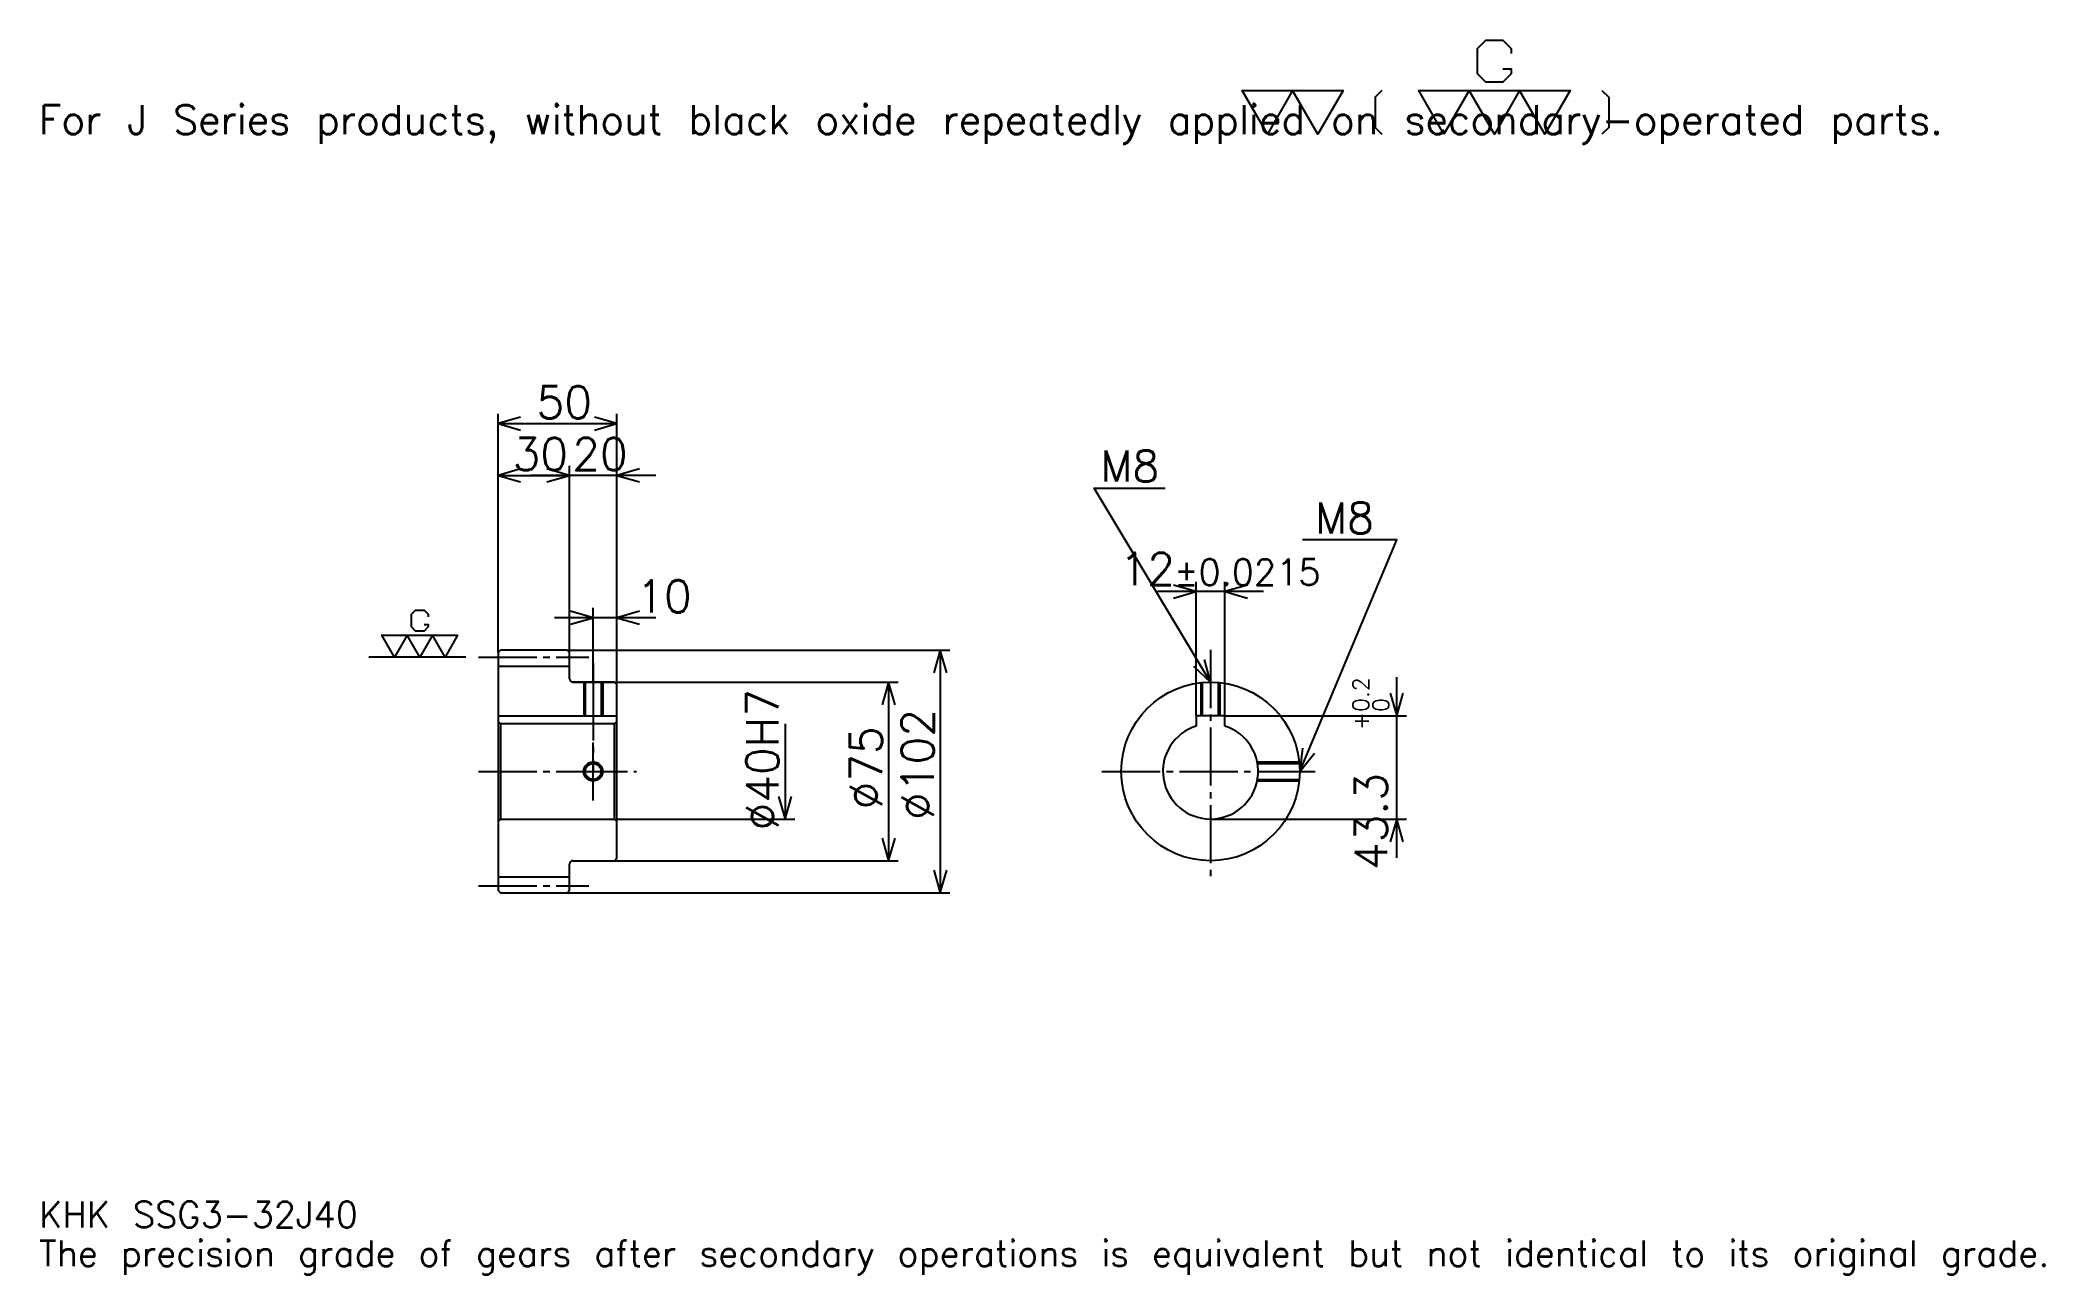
# Model space of a CAD drawing. Extents: x 28 to 870, y 10 to 529.
import ezdxf

# ---------------------------------------------------------------- set-up
doc = ezdxf.new("R2010")
doc.units = 0
doc.linetypes.add('DASHDOT', pattern=[32.608695, 24.456522, -2.717391, 2.717391, -2.717391])
doc.layers.get('0').update_dxf_attribs({"linetype": 'CONTINUOUS'})
doc.layers.add('DASHDOT', color=6, linetype='DASHDOT')
doc.styles.add('KANJI', font='TXT', dxfattribs={"bigfont": 'BIGFONT'})

msp = doc.modelspace()

# ---------------------------------------------------------------- linework, layer by layer
at = {"color": 5}
for p, q in [((220.108688, 272.467407), (220.108688, 371.652161)), ((270.108704, 272.467407), (270.108704, 371.652161)), ((220.108688, 367.576111), (270.108704, 367.576111)), ((220.108688, 345.836975), (250.108688, 345.836975)), ((286.413025, 345.836975), (233.804337, 345.836975)), ((250.108688, 272.467407), (250.108688, 349.913025)), ((541.869568, 297.010864), (497.260864, 297.010864)), ((513.565186, 244.767395), (513.565186, 301.086945)), ((525.565186, 244.767395), (525.565186, 301.086945)), ((260.108704, 272.467407), (260.108704, 290.130432)), ((286.413025, 286.054352), (243.804337, 286.054352)), ((220.108688, 271.467407), (220.108688, 272.467407)), ((249.108688, 272.467407), (270.108704, 272.467407)), ((250.108688, 271.467407), (250.108688, 272.467407)), ((260.108704, 258.967407), (260.108704, 272.467407)), ((260.108704, 258.967407), (260.108704, 272.467407)), ((270.108704, 272.467407), (410.054321, 272.467407)), ((270.108704, 257.967407), (270.108704, 272.467407)), ((405.978271, 272.467407), (405.978271, 170.467392)), ((251.608688, 258.967407), (270.108704, 258.967407)), ((270.108704, 258.967407), (388.315186, 258.967407)), ((384.239136, 258.967407), (384.239136, 183.967392)), ((597.82605, 185.16304), (597.82605, 261.071747)), ((525.565186, 244.767395), (601.902161, 244.767395)), ((340.760864, 241.467392), (340.760864, 201.467392)), ((270.108704, 201.467392), (344.836945, 201.467392)), ((519.565186, 201.467392), (601.902161, 201.467392)), ((251.608688, 183.967392), (270.108704, 183.967392)), ((270.108704, 183.967392), (388.315186, 183.967392)), ((249.108688, 170.467392), (270.108704, 170.467392)), ((270.108704, 170.467392), (410.054321, 170.467392))]:
    msp.add_line(p, q, dxfattribs=at)
at = {"color": 7}
msp.add_line((206.521729, 269.467407), (165.760864, 269.467407), dxfattribs=at)
at = {"color": 4}
for p, q in [((220.108688, 265.717407), (250.108688, 265.717407)), ((220.108688, 244.767395), (270.108704, 244.767395)), ((221.108688, 241.467392), (221.108688, 201.467392)), ((269.108704, 241.467392), (270.108704, 242.467392)), ((269.108704, 201.467392), (270.108704, 200.467392)), ((220.108688, 177.217392), (250.108688, 177.217392))]:
    msp.add_line(p, q, dxfattribs=at)
at = {"color": 7}
for points in [[(642.391296, 516.684753), (645.92395, 516.684753), (645.92395, 514.565186), (642.391296, 511.032593), (635.326111, 511.032593), (631.793518, 514.565186), (631.793518, 525.163025), (635.326111, 528.695679), (642.391296, 528.695679), (645.92395, 525.163025), (645.92395, 523.043457)], [(543.478271, 489.130432), (532.880432, 507.5), (575.271729, 507.5), (564.67395, 489.130432), (554.076111, 507.5), (543.478271, 489.130432)], [(591.521729, 507.5), (588.695679, 504.67392), (588.695679, 491.956512), (591.521729, 489.130432)], [(617.663086, 489.130432), (607.065247, 507.5), (670.652161, 507.5), (660.054382, 489.130432), (649.456543, 507.5), (638.858704, 489.130432), (628.260864, 507.5), (617.663086, 489.130432)], [(684.076111, 507.5), (686.902222, 504.67392), (686.902222, 491.956512), (684.076111, 489.130432)], [(188.994568, 283.244568), (190.760864, 283.244568), (190.760864, 282.184784), (188.994568, 280.418488), (185.461945, 280.418488), (183.695648, 282.184784), (183.695648, 287.483704), (185.461945, 289.25), (188.994568, 289.25), (190.760864, 287.483704), (190.760864, 286.42392)], [(176.630432, 269.467407), (171.331512, 278.652161), (203.125, 278.652161), (197.82608, 269.467407), (192.527161, 278.652161), (187.228256, 269.467407), (181.929337, 278.652161), (176.630432, 269.467407)]]:
    msp.add_lwpolyline(points, dxfattribs=at)
at = {"color": 5}
for points in [[(229.619553, 370.293488), (220.108688, 367.576111), (229.619553, 364.858704)], [(260.597809, 364.858704), (270.108704, 367.576111), (260.597809, 370.293488)], [(229.619553, 348.554352), (220.108688, 345.836975), (229.619553, 343.119568)], [(240.597824, 343.119568), (250.108688, 345.836975), (240.597824, 348.554352)], [(240.597824, 343.119568), (250.108688, 345.836975), (240.597824, 348.554352)], [(279.619568, 348.554352), (270.108704, 345.836975), (279.619568, 343.119568)], [(519.565186, 258.967407), (470.652161, 340.489136), (500.543457, 340.489136)], [(557.065186, 221.467392), (597.82605, 318.75), (558.152161, 318.75)], [(504.054321, 294.293457), (513.565186, 297.010864), (504.054321, 299.728271)], [(535.07605, 299.728271), (525.565186, 297.010864), (535.07605, 294.293457)], [(250.597824, 283.336975), (260.108704, 286.054352), (250.597824, 288.771729)], [(279.619568, 288.771729), (270.108704, 286.054352), (279.619568, 283.336975)], [(408.695648, 262.956512), (405.978271, 272.467407), (403.260864, 262.956512)], [(512.341736, 265.724792), (519.565186, 258.967407), (517.002014, 268.520996)], [(386.956512, 249.456528), (384.239136, 258.967407), (381.521729, 249.456528)], [(595.108704, 254.278259), (597.82605, 244.767395), (600.543457, 254.278259)], [(558.234314, 231.289505), (557.065186, 221.467392), (563.246887, 229.18927)], [(338.043457, 210.978256), (340.760864, 201.467392), (343.478271, 210.978256)], [(600.543457, 191.956528), (597.82605, 201.467392), (595.108704, 191.956528)], [(381.521729, 193.478256), (384.239136, 183.967392), (386.956512, 193.478256)], [(403.260864, 179.978271), (405.978271, 170.467392), (408.695648, 179.978271)]]:
    msp.add_lwpolyline(points, dxfattribs=at)
at = {"color": 4}
for points in [[(250.108688, 260.467407), (250.108688, 271.467407), (249.108688, 272.467407), (221.108688, 272.467407), (220.108688, 271.467407), (220.108688, 200.467392)], [(251.608688, 183.967392), (269.108704, 183.967392), (270.108704, 184.967392), (270.108704, 257.967407), (269.108704, 258.967407), (251.608688, 258.967407)], [(256.108704, 258.967407), (256.108704, 244.767395)], [(256.783691, 258.967407), (256.783691, 244.767395)], [(263.433685, 258.967407), (263.433685, 244.767395)], [(264.108704, 258.967407), (264.108704, 244.767395)], [(515.565186, 244.767395), (515.565186, 258.753448)], [(516.240173, 244.767395), (516.240173, 258.819702)], [(522.890198, 244.767395), (522.890198, 258.819702)], [(523.565186, 244.767395), (523.565186, 258.753448)], [(525.565186, 240.546173), (525.565186, 244.767395), (513.565186, 244.767395), (513.565186, 240.546173)], [(220.108688, 200.467392), (221.108688, 201.467392), (269.108704, 201.467392), (269.108704, 241.467392), (221.108688, 241.467392), (220.108688, 242.467392)], [(539.161133, 225.467392), (556.851257, 225.467392)], [(539.286865, 224.792389), (556.91748, 224.792389)], [(539.161133, 217.467392), (556.851257, 217.467392)], [(539.286865, 218.142395), (556.91748, 218.142395)], [(220.108688, 200.467392), (220.108688, 171.467392), (221.108688, 170.467392), (249.108688, 170.467392), (250.108688, 171.467392), (250.108688, 182.467392)]]:
    msp.add_lwpolyline(points, dxfattribs=at)
for centre, radius in [((519.565186, 221.467392), 37.5), ((260.108704, 221.467392), 3.325)]:
    msp.add_circle(centre, radius, dxfattribs=at)
at = {"color": 7}
msp.add_circle((260.108704, 221.467392), 4, dxfattribs=at)
at = {"color": 4}
for centre, radius, start, end in [((251.608688, 260.467407), 1.5, 180, 270), ((519.565186, 221.467392), 20, 107.457602748, 72.542397252), ((251.608688, 182.467392), 1.5, 90, 180)]:
    msp.add_arc(centre, radius, start, end, dxfattribs=at)
at = {"layer": 'DASHDOT', "color": 7}
for p, q in [((519.565186, 272.554352), (519.565186, 175.815216)), ((211.956512, 269.467407), (258.260864, 269.467407)), ((260.108704, 258.967407), (260.108704, 221.467392)), ((211.956512, 221.467392), (278.260864, 221.467392)), ((473.913025, 221.467392), (565.217407, 221.467392)), ((211.956512, 173.467392), (258.260864, 173.467392))]:
    msp.add_line(p, q, dxfattribs=at)
for points in [[(260.108704, 267.119568), (260.108704, 236.615219)], [(260.108704, 209.315216), (260.108704, 233.619568)], [(247.956512, 221.467392), (272.260864, 221.467392)]]:
    msp.add_lwpolyline(points, dxfattribs=at)

# ---------------------------------------------------------------- texts
at = {"color": 7, "style": 'KANJI'}
for s, height, p in [('For J Series products, without black oxide repeatedly applied on secondary-operated parts.', 12.228261, (27.173914, 489.130432)), ('50', 13.586957, (236.277161, 369.75)), ('30', 13.586957, (226.277161, 348.010864)), ('20', 13.586957, (251.277161, 348.010864)), ('M8', 13.043479, (473.369568, 343.206512)), ('M8', 13.043479, (563.586975, 321.467407)), ('12', 13.586957, (481.328796, 299.728271)), ('%%p0.0215', 10.869565, (504.289124, 299.728271)), ('10', 13.586957, (278.260864, 288.228271)), ('KHK SSG3-32J40', 10.869565, (27.173914, 29.891304)), ('The precision grade of gears after secondary operations is equivalent but not identical to its original grade.', 10.869565, (27.173914, 13.586957))]:
    msp.add_text(s, height=height, dxfattribs=at).set_placement(p)
for s, height, p in [('%%c40H7', 13.586957, (338.043457, 196.671204)), ('0.2', 6.793478, (586.141296, 246.464539)), ('%%c102', 13.586957, (403.260864, 201.08696)), ('+', 6.793478, (586.141296, 238.855835)), ('0', 6.793478, (594.565186, 246.464539)), ('%%c75', 13.586957, (381.521729, 205.502716)), ('43.3', 13.586957, (593.75, 180.046112))]:
    msp.add_text(s, height=height, rotation=90, dxfattribs=at).set_placement(p)

doc.saveas('drawing.dxf')
